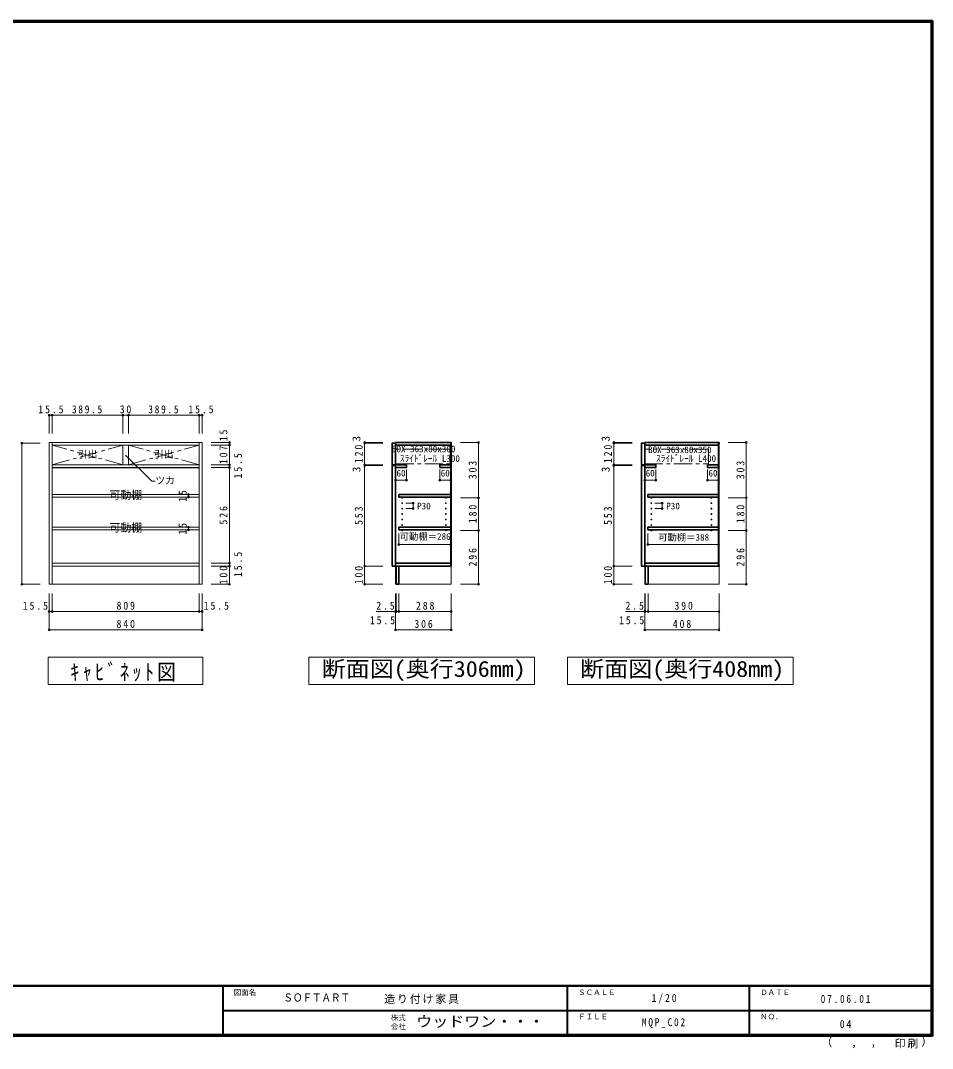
# Model space of a CAD drawing. Units: millimetres at full size, sheet at 1:20; some dimension numbers follow another scale. Extents: x -4000 to 3800, y -2865 to 2783.
# Drawn here: x -1211 to 3800, y -2865 to 2783 of the extents above; entities that cross this region are included whole.
import ezdxf
from ezdxf.enums import TextEntityAlignment as Align

# ---------------------------------------------------------------- set-up
doc = ezdxf.new("R2010")
doc.units = ezdxf.units.MM
doc.header["$LTSCALE"] = 20
doc.header["$PDMODE"] = 32
doc.header["$PDSIZE"] = 10
doc.linetypes.add('CHAIN1', pattern=[8, 5, -1, 1, -1])
for name, color, linetype, lineweight in [('0-1_本体', 7, 'Continuous', 18), ('0-2_扉', 3, 'Continuous', 25), ('0-4_棚', 2, 'Continuous', 35), ('0-5_ダボ', 7, 'Continuous', 18), ('0-6_桟木', 2, 'Continuous', 35), ('0-A_文字', 7, 'Continuous', 18), ('0-B_寸法', 7, 'Continuous', 9), ('F-1_枠', 6, 'Continuous', 40)]:
    doc.layers.add(name, color=color, linetype=linetype, lineweight=lineweight)
doc.layers.add('F-A_文字', color=7, linetype='Continuous')
doc.styles.add('HG明朝B', font='')
doc.styles.add('ＭＳ ゴシック', font='')
doc.styles.get('HG明朝B').set_extended_font_data('HG明朝B')
doc.styles.get('ＭＳ ゴシック').set_extended_font_data('MS Gothic')

msp = doc.modelspace()

# ---------------------------------------------------------------- linework, layer by layer
at = {"layer": '0-1_本体'}
for p, q in [((-1053.71, 464.62), (-213.71, 464.62)), ((-1038.21, -214.38), (-1038.21, 464.62)), ((-229.21, -214.38), (-229.21, 464.62)), ((-213.71, 464.62), (-213.71, -314.38)), ((-1038.21, 449.62), (-229.21, 449.62)), ((-648.71, 342.62), (-648.71, 449.62)), ((-618.71, 342.62), (-618.71, 449.62)), ((-1038.21, 342.62), (-229.21, 342.62)), ((-1038.21, 327.12), (-229.21, 327.12)), ((-635.71, 179.12), (-1038.21, 179.12)), ((-229.21, 179.12), (-631.71, 179.12)), ((-635.71, 164.12), (-1038.21, 164.12)), ((-229.21, 164.12), (-631.71, 164.12)), ((-635.71, -0.88), (-1038.21, -0.88)), ((-635.71, -15.88), (-1038.21, -15.88)), ((-229.21, -0.88), (-631.71, -0.88)), ((-229.21, -15.88), (-631.71, -15.88)), ((-1038.21, -198.88), (-229.21, -198.88)), ((-1038.21, -314.38), (-1038.21, -214.38)), ((-1038.21, -214.38), (-229.21, -214.38)), ((-229.21, -314.38), (-229.21, -214.38)), ((849.71, -214.38), (849.71, -314.38)), ((1155.71, -214.38), (1155.71, -314.38)), ((2219.14, -214.38), (2219.14, -314.38)), ((2627.14, -214.38), (2627.14, -314.38)), ((852.21, -314.38), (849.71, -314.38)), ((867.71, -314.38), (1155.71, -314.38)), ((2221.64, -314.38), (2219.14, -314.38)), ((2237.14, -314.38), (2627.14, -314.38))]:
    msp.add_line(p, q, dxfattribs=at)
at = {"layer": '0-1_本体', "color": 2, "lineweight": 35}
for p, q in [((849.71, 464.62), (1155.71, 464.62)), ((849.71, 449.62), (849.71, 464.62)), ((1152.71, 459.62), (1155.71, 459.62)), ((1152.71, 459.62), (1152.71, -208.38)), ((1155.71, 464.62), (1155.71, -214.38)), ((2219.14, 464.62), (2627.14, 464.62)), ((2219.14, 449.62), (2219.14, 464.62)), ((2624.14, 459.62), (2624.14, -208.38)), ((2624.14, 459.62), (2627.14, 459.62)), ((2626.64, 459.62), (2626.64, -208.38)), ((2627.14, 464.62), (2627.14, 459.62)), ((849.71, 449.62), (1152.71, 449.62)), ((2219.14, 449.62), (2624.14, 449.62)), ((849.71, -214.38), (849.71, -198.38)), ((1152.71, -198.38), (849.71, -198.38)), ((1155.71, -214.38), (849.71, -214.38)), ((852.21, -314.38), (852.21, -214.38)), ((867.71, -314.38), (867.71, -214.38)), ((1155.71, -208.38), (1152.71, -208.38)), ((2624.14, -198.38), (2219.14, -198.38)), ((2221.64, -314.38), (2221.64, -214.38)), ((2237.14, -314.38), (2237.14, -214.38)), ((2627.14, -208.38), (2624.14, -208.38)), ((2627.14, -208.38), (2627.14, -214.38)), ((867.71, -314.38), (852.21, -314.38)), ((2237.14, -314.38), (2221.64, -314.38))]:
    msp.add_line(p, q, dxfattribs=at)
at = {"layer": '0-1_本体', "color": 3, "lineweight": 25}
msp.add_line((-1038.21, 327.12), (-229.21, 327.12), dxfattribs=at)
at = {"layer": '0-1_本体'}
msp.add_lwpolyline([(-213.71, -314.38), (-1053.71, -314.38), (-1053.71, 464.62)], dxfattribs=at)
at = {"layer": '0-1_本体', "color": 2, "lineweight": 35}
msp.add_lwpolyline([(2627.14, -214.38), (2219.14, -214.38), (2219.14, -198.38)], dxfattribs=at)
at = {"layer": '0-2_扉', "color": 2, "lineweight": 35}
for p, q in [((849.71, 341.62), (849.71, 461.62)), ((2219.14, 341.62), (2219.14, 461.62)), ((831.71, 341.62), (849.71, 341.62)), ((2201.14, 341.62), (2219.14, 341.62)), ((849.71, -214.38), (849.71, 338.62)), ((2219.14, -214.38), (2219.14, 338.62)), ((831.71, -214.38), (849.71, -214.38)), ((2201.14, -214.38), (2219.14, -214.38))]:
    msp.add_line(p, q, dxfattribs=at)
for points in [[(831.71, 341.62), (831.71, 461.62), (849.71, 461.62)], [(2201.14, 341.62), (2201.14, 461.62), (2219.14, 461.62)], [(831.71, -214.38), (831.71, 338.62), (849.71, 338.62)], [(2201.14, -214.38), (2201.14, 338.62), (2219.14, 338.62)]]:
    msp.add_lwpolyline(points, dxfattribs=at)
at = {"layer": '0-4_棚', "color": 4, "linetype": 'CHAIN1', "lineweight": 9}
for p, q in [((2219.14, 427.62), (2219.14, 347.62)), ((2569.14, 427.62), (2219.14, 427.62)), ((2569.14, 347.62), (2569.14, 427.62)), ((849.71, 347.62), (1149.71, 347.62)), ((2219.14, 347.62), (2569.14, 347.62))]:
    msp.add_line(p, q, dxfattribs=at)
at = {"layer": '0-4_棚'}
for p, q in [((1152.71, 179.12), (866.71, 179.12)), ((866.71, 164.12), (866.71, 179.12)), ((2624.14, 179.12), (2236.14, 179.12)), ((2236.14, 164.12), (2236.14, 179.12)), ((1152.71, -0.88), (866.71, -0.88)), ((866.71, -15.88), (866.71, -0.88)), ((2624.14, -0.88), (2236.14, -0.88)), ((2236.14, -15.88), (2236.14, -0.88))]:
    msp.add_line(p, q, dxfattribs=at)
at = {"layer": '0-4_棚', "color": 4, "linetype": 'CHAIN1', "lineweight": 9}
msp.add_lwpolyline([(1149.71, 347.62), (1149.71, 427.62), (849.71, 427.62), (849.71, 347.62)], dxfattribs=at)
at = {"layer": '0-4_棚'}
for points in [[(1152.71, 179.12), (1152.71, 164.12), (866.71, 164.12)], [(2624.14, 179.12), (2624.14, 164.12), (2236.14, 164.12)], [(1152.71, -0.88), (1152.71, -15.88), (866.71, -15.88)], [(2624.14, -0.88), (2624.14, -15.88), (2236.14, -15.88)]]:
    msp.add_lwpolyline(points, dxfattribs=at)
at = {"layer": '0-5_ダボ'}
for centre in [(885.71, 161.62), (885.71, 131.62), (1125.71, 161.62), (1125.71, 131.62), (2255.14, 161.62), (2255.14, 131.62), (2585.14, 161.62), (2585.14, 131.62), (885.71, 101.62), (885.71, 71.62), (1125.71, 101.62), (1125.71, 71.62), (2255.14, 101.62), (2255.14, 71.62), (2585.14, 101.62), (2585.14, 71.62), (885.71, 41.62), (885.71, 11.62), (1125.71, 41.62), (1125.71, 11.62), (2255.14, 41.62), (2255.14, 11.62), (2585.14, 41.62), (2585.14, 11.62), (885.71, -18.38), (1125.71, -18.38), (2255.14, -18.38), (2585.14, -18.38)]:
    msp.add_circle(centre, 2.45, dxfattribs=at)
at = {"layer": '0-6_桟木'}
for p, q in [((909.71, 342.62), (909.71, 327.12)), ((1152.71, 342.62), (1152.71, 327.12)), ((2563.64, 342.62), (2624.14, 342.62)), ((2564.14, 327.12), (2564.14, 342.62)), ((2624.14, 342.62), (2624.14, 327.12)), ((909.71, 327.12), (849.71, 327.12)), ((1152.71, 327.12), (1092.71, 327.12)), ((2624.14, 327.12), (2563.64, 327.12))]:
    msp.add_line(p, q, dxfattribs=at)
for points in [[(849.71, 327.12), (849.71, 342.62), (909.71, 342.62)], [(1092.71, 327.12), (1092.71, 342.62), (1152.71, 342.62)]]:
    msp.add_lwpolyline(points, dxfattribs=at)
msp.add_lwpolyline([(2219.14, 327.12), (2219.14, 342.62), (2279.14, 342.62), (2279.14, 327.12)], close=True, dxfattribs=at)
at = {"layer": '0-A_文字', "color": 4, "linetype": 'CHAIN1', "lineweight": 9}
for p, q in [((-1038.21, 342.62), (-648.71, 449.62)), ((-648.71, 342.62), (-1038.21, 449.62)), ((-618.71, 342.62), (-229.21, 449.62)), ((-229.21, 342.62), (-618.71, 449.62))]:
    msp.add_line(p, q, dxfattribs=at)
at = {"layer": '0-A_文字'}
for p, q in [((373.71, -714.38), (373.71, -864.38)), ((1794.14, -714.38), (1794.14, -864.38)), ((1613.71, -864.38), (373.71, -864.38)), ((3034.14, -864.38), (1794.14, -864.38))]:
    msp.add_line(p, q, dxfattribs=at)
for points in [[(-633.71, 395.12), (-490.64, 252.05), (-470.64, 252.05)], [(373.71, -714.38), (1613.71, -714.38), (1613.71, -864.38)], [(1794.14, -714.38), (3034.14, -714.38), (3034.14, -864.38)]]:
    msp.add_lwpolyline(points, dxfattribs=at)
msp.add_lwpolyline([(-1058.71, -714.38), (-208.71, -714.38), (-208.71, -864.38), (-1058.71, -864.38)], close=True, dxfattribs=at)
at = {"layer": '0-B_寸法', "color": 4}
for p, q in [((-1053.71, 614.62), (-1038.21, 614.62)), ((-1053.71, 614.62), (-1053.71, 514.62)), ((-1038.21, 614.62), (-1038.21, 514.62)), ((-1038.21, 614.62), (-648.71, 614.62)), ((-648.71, 614.62), (-648.71, 514.62)), ((-648.71, 614.62), (-618.71, 614.62)), ((-618.71, 614.62), (-618.71, 514.62)), ((-618.71, 614.62), (-229.21, 614.62)), ((-229.21, 614.62), (-229.21, 514.62)), ((-229.21, 614.62), (-213.71, 614.62)), ((-213.71, 614.62), (-213.71, 514.62)), ((-1203.71, 461.62), (-1103.71, 461.62)), ((-1203.71, -314.38), (-1203.71, 461.62)), ((-63.71, 464.62), (-163.71, 464.62)), ((-63.71, 464.62), (-63.71, 449.62)), ((679.71, 464.62), (679.71, 461.62)), ((679.71, 464.62), (779.71, 464.62)), ((679.71, 461.62), (779.71, 461.62)), ((679.71, 461.62), (679.71, 341.62)), ((1305.71, 464.62), (1205.71, 464.62)), ((1305.71, 464.62), (1305.71, 161.62)), ((2049.14, 464.62), (2049.14, 461.62)), ((2049.14, 464.62), (2149.14, 464.62)), ((2049.14, 461.62), (2149.14, 461.62)), ((2049.14, 461.62), (2049.14, 341.62)), ((2777.14, 464.62), (2677.14, 464.62)), ((2777.14, 464.62), (2777.14, 161.62)), ((-63.71, 449.62), (-163.71, 449.62)), ((-63.71, 449.62), (-63.71, 342.62)), ((-63.71, 342.62), (-163.71, 342.62)), ((-63.71, 342.62), (-63.71, 327.12)), ((679.71, 341.62), (779.71, 341.62)), ((679.71, 341.62), (679.71, 338.62)), ((2049.14, 341.62), (2149.14, 341.62)), ((2049.14, 341.62), (2049.14, 338.62)), ((-63.71, 327.12), (-163.71, 327.12)), ((-63.71, 327.12), (-63.71, -198.88)), ((679.71, 338.62), (779.71, 338.62)), ((679.71, 338.62), (679.71, -214.38)), ((849.71, 257.12), (849.71, 317.12)), ((1092.71, 257.12), (1092.71, 317.12)), ((2049.14, 338.62), (2149.14, 338.62)), ((2049.14, 338.62), (2049.14, -214.38)), ((2219.14, 257.12), (2219.14, 317.12)), ((2564.14, 257.12), (2564.14, 317.12)), ((-287.98, 179.12), (-387.98, 179.12)), ((-287.98, 179.12), (-287.98, 164.12)), ((-287.98, 164.12), (-387.98, 164.12)), ((945.71, 131.62), (905.71, 131.62)), ((945.71, 131.62), (945.71, 101.62)), ((1305.71, 161.62), (1205.71, 161.62)), ((1305.71, 161.62), (1305.71, -18.38)), ((2315.14, 131.62), (2275.14, 131.62)), ((2315.14, 131.62), (2315.14, 101.62)), ((2777.14, 161.62), (2677.14, 161.62)), ((2777.14, 161.62), (2777.14, -18.38)), ((945.71, 101.62), (905.71, 101.62)), ((2315.14, 101.62), (2275.14, 101.62)), ((-287.98, -0.88), (-387.98, -0.88)), ((-287.98, -15.88), (-387.98, -15.88)), ((-287.98, -0.88), (-287.98, -15.88)), ((866.71, -95.88), (866.71, -35.88)), ((1152.71, -95.88), (1152.71, -35.88)), ((1305.71, -18.38), (1205.71, -18.38)), ((1305.71, -18.38), (1305.71, -314.38)), ((2236.14, -95.88), (2236.14, -35.88)), ((2624.14, -95.88), (2624.14, -35.88)), ((2777.14, -18.38), (2677.14, -18.38)), ((2777.14, -18.38), (2777.14, -314.38)), ((866.21, -95.88), (1152.71, -95.88)), ((2236.14, -95.88), (2624.14, -95.88)), ((-63.71, -198.88), (-163.71, -198.88)), ((-63.71, -214.38), (-163.71, -214.38)), ((-63.71, -198.88), (-63.71, -214.38)), ((-63.71, -214.38), (-63.71, -314.38)), ((679.71, -214.38), (779.71, -214.38)), ((679.71, -214.38), (679.71, -314.38)), ((2049.14, -214.38), (2149.14, -214.38)), ((2049.14, -214.38), (2049.14, -314.38)), ((-1203.71, -314.38), (-1103.71, -314.38)), ((-63.71, -314.38), (-163.71, -314.38)), ((679.71, -314.38), (779.71, -314.38)), ((1305.71, -314.38), (1205.71, -314.38)), ((2049.14, -314.38), (2149.14, -314.38)), ((2777.14, -314.38), (2677.14, -314.38)), ((-1053.71, -564.38), (-1053.71, -364.38)), ((-1038.21, -464.38), (-1038.21, -364.38)), ((-229.21, -464.38), (-229.21, -364.38)), ((-213.71, -564.38), (-213.71, -364.38)), ((849.71, -564.38), (849.71, -364.38)), ((852.21, -464.38), (852.21, -364.38)), ((867.71, -464.38), (867.71, -364.38)), ((1155.71, -564.38), (1155.71, -364.38)), ((2219.14, -564.38), (2219.14, -364.38)), ((2221.64, -464.38), (2221.64, -364.38)), ((2237.14, -464.38), (2237.14, -364.38)), ((2627.14, -564.38), (2627.14, -364.38)), ((-1053.71, -464.38), (-1038.21, -464.38)), ((-1038.21, -464.38), (-229.21, -464.38)), ((-229.21, -464.38), (-213.71, -464.38)), ((743.51, -464.38), (852.21, -464.38)), ((852.21, -464.38), (867.71, -464.38)), ((867.71, -464.38), (1155.71, -464.38)), ((2112.94, -464.38), (2221.64, -464.38)), ((2221.64, -464.38), (2237.14, -464.38)), ((2237.14, -464.38), (2627.14, -464.38)), ((-1053.71, -564.38), (-213.71, -564.38)), ((849.71, -564.38), (1155.71, -564.38)), ((2219.14, -564.38), (2627.14, -564.38))]:
    msp.add_line(p, q, dxfattribs=at)
for points in [[(849.71, 257.12), (909.71, 257.12), (909.71, 317.12)], [(1092.21, 257.12), (1152.71, 257.12), (1152.71, 317.12)], [(2219.14, 257.12), (2279.14, 257.12), (2279.14, 317.12)], [(2563.64, 257.12), (2624.14, 257.12), (2624.14, 317.12)]]:
    msp.add_lwpolyline(points, dxfattribs=at)
at = {"layer": '0-B_寸法'}
for p in [(-1053.71, 614.62), (-1038.21, 614.62), (-648.71, 614.62), (-618.71, 614.62), (-229.21, 614.62), (-213.71, 614.62), (-1203.71, 461.62), (-63.71, 464.62), (-63.71, 449.62), (679.71, 464.62), (679.71, 461.62), (1305.71, 464.62), (2049.14, 464.62), (2049.14, 461.62), (2777.14, 464.62), (-63.71, 342.62), (679.71, 341.62), (679.71, 338.62), (2049.14, 341.62), (2049.14, 338.62), (-63.71, 327.12), (849.71, 257.12), (909.71, 257.12), (1092.71, 257.12), (1152.71, 257.12), (2219.14, 257.12), (2279.14, 257.12), (2564.14, 257.12), (2624.14, 257.12), (-287.98, 179.12), (-287.98, 164.12), (945.71, 131.62), (1305.71, 161.62), (2315.14, 131.62), (2777.14, 161.62), (945.71, 101.62), (2315.14, 101.62), (-287.98, -0.88), (-287.98, -15.88), (1305.71, -18.38), (2777.14, -18.38), (866.71, -95.88), (1152.71, -95.88), (2236.14, -95.88), (2624.14, -95.88), (-63.71, -198.88), (-63.71, -214.38), (679.71, -214.38), (2049.14, -214.38), (-1203.71, -314.38), (-63.71, -314.38), (679.71, -314.38), (1305.71, -314.38), (2049.14, -314.38), (2777.14, -314.38), (-1053.71, -464.38), (-1038.21, -464.38), (-229.21, -464.38), (-213.71, -464.38), (849.71, -464.38), (852.21, -464.38), (867.71, -464.38), (1155.71, -464.38), (2219.14, -464.38), (2221.64, -464.38), (2237.14, -464.38), (2627.14, -464.38), (-1053.71, -564.38), (-213.71, -564.38), (849.71, -564.38), (1155.71, -564.38), (2219.14, -564.38), (2627.14, -564.38)]:
    msp.add_point(p, dxfattribs=at)
at = {"layer": 'F-1_枠'}
for p, q in [((-4000, 2783.33), (3800, 2783.33)), ((-4000, 2780), (3800, 2780)), ((-4000, 2776.67), (3800, 2776.67)), ((3793.33, 2783.33), (3793.33, -2796.67)), ((3796.67, 2783.33), (3796.67, -2796.67)), ((3800, 2783.33), (3800, -2796.67)), ((3800, -2520), (-4000, -2520)), ((3800, -2523.33), (-4000, -2523.33)), ((-100, -2523.33), (-100, -2790)), ((1793.33, -2523.33), (1793.33, -2790)), ((2793.33, -2523.33), (2793.33, -2790)), ((-100, -2656.67), (3793.33, -2656.67)), ((3800, -2790), (-4000, -2790)), ((3800, -2793.33), (-4000, -2793.33)), ((3800, -2796.67), (-4000, -2796.67))]:
    msp.add_line(p, q, dxfattribs=at)

# ---------------------------------------------------------------- texts
at = {"layer": '0-A_文字', "style": 'ＭＳ ゴシック'}
for s, height, p in [('引出', 39.59, (-897.21, 368.12)), ('引出', 39.59, (-478.21, 368.12)), ('BOX 363x80x300', 36.66, (829.38, 400.18)), ('ｽﾗｲﾄﾞﾚｰﾙ L300', 36.66, (873.35, 347.62)), ('BOX 363x80x350', 36.66, (2237.14, 395.61)), ('ｽﾗｲﾄﾞﾚｰﾙ L400', 36.66, (2281.11, 347.62)), ('ツカ', 39.59, (-470.64, 225.05)), ('可動棚', 43.99, (-722.55, 141.5)), ('可動棚', 43.99, (-722.55, -38.5))]:
    msp.add_text(s, height=height, dxfattribs=at).set_placement(p, align=Align.BOTTOM_LEFT)
at = {"layer": '0-A_文字', "style": 'ＭＳ ゴシック', "width": 1.1}
for s, p in [('断面図(奥行306mm)', (443.71, -849.38)), ('断面図(奥行408mm)', (1864.14, -849.38))]:
    msp.add_text(s, height=87.98, dxfattribs=at).set_placement(p, align=Align.BOTTOM_LEFT)
at = {"layer": '0-A_文字', "insert": (-938.71, -849.38), "char_height": 87.98, "attachment_point": 7, "style": 'ＭＳ ゴシック'}
msp.add_mtext('\\T1.34;\\W0.85;ｷｬﾋﾞﾈｯﾄ図', dxfattribs=at)
at = {"layer": '0-B_寸法', "style": 'ＭＳ ゴシック'}
for p in [(669.71, 470.71), (2039.14, 470.71), (669.71, 302.21), (2039.14, 302.21)]:
    msp.add_text('3', height=43.99, rotation=90, dxfattribs=at).set_placement(p, align=Align.BOTTOM_LEFT)
for s, p in [('60', (854.71, 267.12)), ('60', (1097.71, 267.12)), ('60', (2224.14, 267.12)), ('60', (2569.14, 267.12)), ('P30', (967.94, 86.62)), ('P30', (2337.37, 86.62)), ('可動棚＝286', (872.21, -80.88)), ('可動棚＝388', (2292.64, -85.88))]:
    msp.add_text(s, height=36.66, dxfattribs=at).set_placement(p, align=Align.BOTTOM_LEFT)
at = {"layer": '0-B_寸法', "char_height": 43.99, "attachment_point": 7, "style": 'ＭＳ ゴシック'}
for s, insert in [('\\T1.38;\\W0.9;15.5', (-1113.46, 624.62)), ('\\T1.38;\\W0.85;389.5', (-928.46, 624.62)), ('\\T1.36;\\W0.9;30', (-666.21, 624.62)), ('\\T1.38;\\W0.85;389.5', (-508.96, 624.62)), ('\\T1.38;\\W0.9;15.5', (-288.96, 624.62)), ('\\T1.38;\\W0.9;15.5', (-1199.09, -454.38)), ('\\T1.38;\\W0.9;809', (-683.71, -454.38)), ('\\T1.38;\\W0.9;15.5', (-204.63, -454.38)), ('\\T1.38;\\W0.9;2.5', (743.51, -454.38)), ('\\T1.38;\\W0.9;288', (961.71, -454.38)), ('\\T1.38;\\W0.9;2.5', (2112.94, -454.38)), ('\\T1.38;\\W0.9;390', (2382.14, -454.38)), ('\\T1.38;\\W0.9;15.5', (708.51, -534.38)), ('\\T1.38;\\W0.9;15.5', (2077.94, -534.38)), ('\\T1.38;\\W0.9;840', (-683.71, -554.38)), ('\\T1.38;\\W0.9;306', (952.71, -554.38)), ('\\T1.38;\\W0.9;408', (2373.14, -554.38))]:
    msp.add_mtext(s, dxfattribs=dict(at, insert=insert))
at = {"layer": '0-B_寸法', "char_height": 43.99, "attachment_point": 7, "rotation": 90, "style": 'ＭＳ ゴシック'}
for s, insert in [('\\T1.36;\\W0.9;15', (-73.71, 472.25)), ('\\T1.38;\\W0.9;107', (-73.71, 346.12)), ('\\T1.38;\\W0.9;15.5', (6.29, 267.37)), ('\\T1.38;\\W0.9;120', (669.71, 351.62)), ('\\T1.38;\\W0.9;120', (2039.14, 351.62)), ('\\T1.38;\\W0.9;303', (1295.71, 263.12)), ('\\T1.38;\\W0.9;303', (2767.14, 263.12)), ('\\T1.36;\\W0.9;15', (-297.98, 139.12)), ('\\T1.38;\\W0.9;180', (1295.71, 21.62)), ('\\T1.38;\\W0.9;180', (2767.14, 21.62)), ('\\T1.38;\\W0.9;526', (-73.71, 14.12)), ('\\T1.38;\\W0.9;553', (669.71, 12.12)), ('\\T1.38;\\W0.9;553', (2039.14, 12.12)), ('\\T1.36;\\W0.9;15', (-297.98, -40.88)), ('\\T1.38;\\W0.9;15.5', (6.29, -274.13)), ('\\T1.38;\\W0.9;296', (1295.71, -216.38)), ('\\T1.38;\\W0.9;296', (2767.14, -216.38)), ('\\T1.38;\\W0.9;100', (-73.71, -314.38)), ('\\T1.38;\\W0.9;100', (669.71, -314.38)), ('\\T1.38;\\W0.9;100', (2039.14, -314.38))]:
    msp.add_mtext(s, dxfattribs=dict(at, insert=insert))
at = {"layer": 'F-A_文字', "style": 'ＭＳ ゴシック'}
for s, height, p in [('図面名', 29.33, (-40, -2580)), ('ＳＣＡＬＥ', 29.33, (1853.33, -2580)), ('ＤＡＴＥ', 29.33, (2853.33, -2580)), ('株式', 29.33, (823.33, -2719.33)), ('ＦＩＬＥ', 29.33, (1853.33, -2713.34)), ('ＮＯ．', 29.33, (2853.33, -2713.34)), ('会社', 29.33, (823.33, -2767.33)), ('（', 43.99, (3189.36, -2865.54)), ('）', 43.99, (3738.94, -2862.75)), (',', 43.99, (3354.18, -2865.54)), (',', 43.99, (3460.13, -2863.68))]:
    msp.add_text(s, height=height, dxfattribs=at).set_placement(p, align=Align.BOTTOM_LEFT)
at = {"layer": 'F-A_文字'}
for s, height, style, width, p in [('ＳＯＦＴＡＲＴ', 43.99, 'HG明朝B', 0.85, (233.33, -2620.52)), ('ウッドワン・・・', 58.65, 'ＭＳ ゴシック', 1.1, (963.33, -2763.33))]:
    msp.add_text(s, height=height, dxfattribs=dict(at, style=style, width=width)).set_placement(p, align=Align.BOTTOM_LEFT)
at = {"layer": 'F-A_文字', "char_height": 43.99, "attachment_point": 7, "style": 'ＭＳ ゴシック'}
for s, insert in [('\\T1.17;造り付け家具', (786.95, -2620)), ('\\T1.38;\\W0.9;1/20', (2255.83, -2620)), ('\\T1.39;\\W0.85;07.06.01', (3185.83, -2615)), ('\\T1.39;\\W0.85;MQP_C02', (2203.33, -2753.34)), ('\\T1.36;\\W0.9;04', (3290.83, -2753.34)), ('\\T1.17;印刷', (3592.1, -2864.61))]:
    msp.add_mtext(s, dxfattribs=dict(at, insert=insert))

doc.saveas('drawing.dxf')
